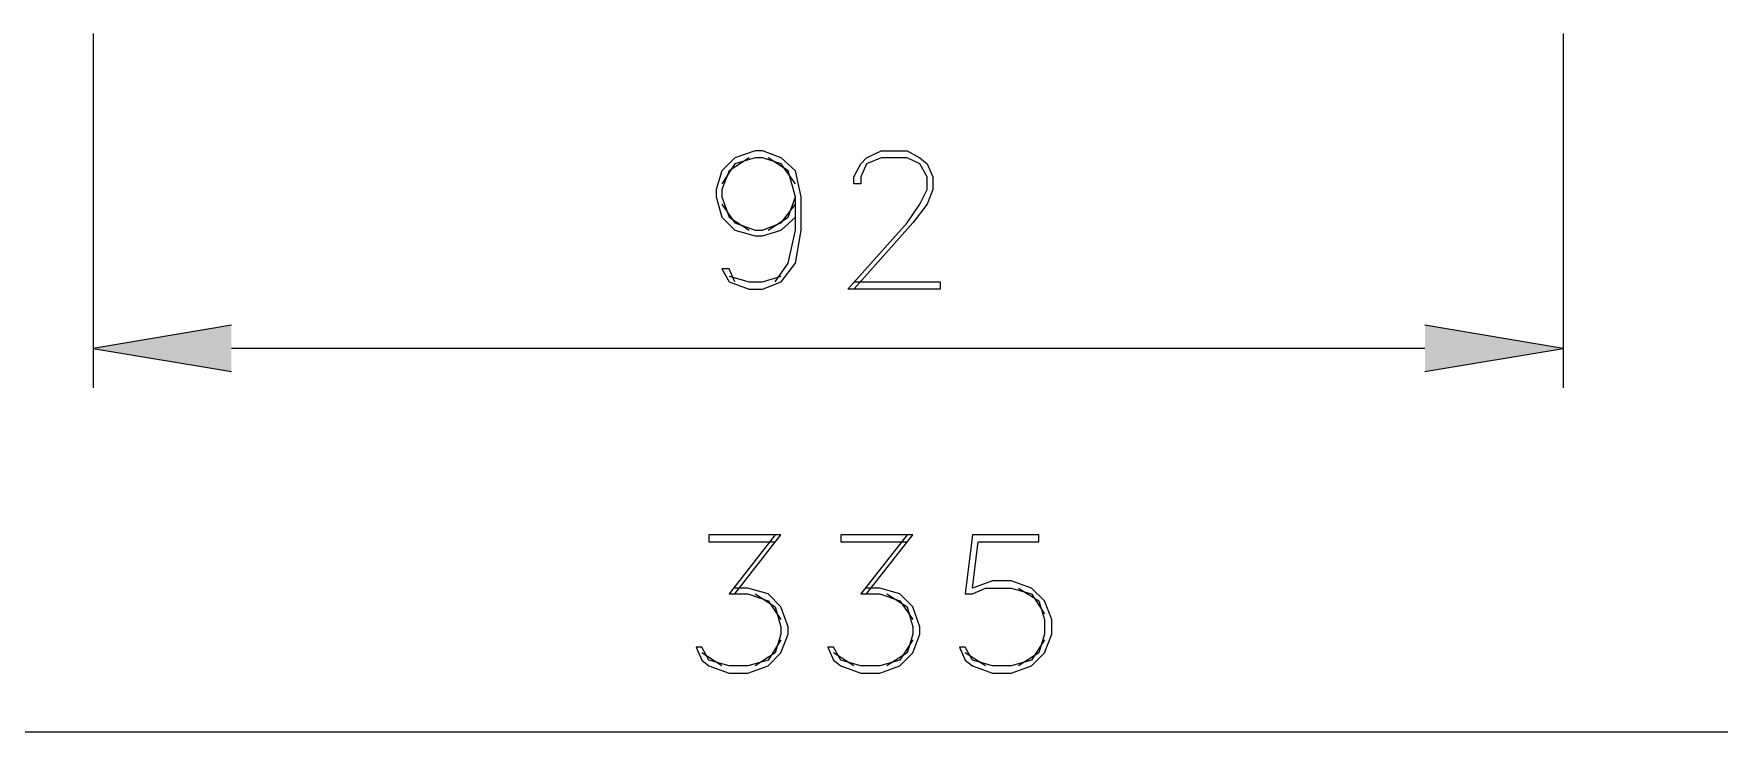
# Model space of a CAD drawing. Header units: inches. Extents: x 0.54 to 10.46, y 0.74 to 7.76.
# Drawn here: x 3.037 to 4.72, y 4.388 to 5.086 of the extents above; entities that cross this region are included whole.
import ezdxf

# ---------------------------------------------------------------- set-up
doc = ezdxf.new("R2010")
doc.units = ezdxf.units.IN
doc.header["$MEASUREMENT"] = 0

# ---------------------------------------------------------------- blocks, each defined once
blk = doc.blocks.new('block 119')
at = {"true_color": 0xffffff}
h = blk.add_hatch(color=7, dxfattribs=at)
h.dxf.hatch_style = 2
h.paths.add_polyline_path([(3.2348, 4.7945), (3.0968, 4.7715), (3.2348, 4.7485)])
h = blk.add_hatch(color=7, dxfattribs=at)
h.dxf.hatch_style = 2
h.paths.add_polyline_path([(4.426, 4.7485), (4.5641, 4.7715), (4.426, 4.7945)])
at = {"color": 7, "lineweight": 25, "true_color": 0xffffff}
for points in [[(3.0968, 5.0856), (3.0968, 4.7321)], [(4.5641, 5.0856), (4.5641, 4.7321)], [(3.7373, 4.8379), (3.7316, 4.8508), (3.7244, 4.8508), (3.7316, 4.8379), (3.7517, 4.8307), (3.7647, 4.8307), (3.7834, 4.8379), (3.7977, 4.8566), (3.8035, 4.8896), (3.8035, 4.9227), (3.7977, 4.9486), (3.7834, 4.9615), (3.7647, 4.9687), (3.7575, 4.9687), (3.7373, 4.9615), (3.7244, 4.9486), (3.7186, 4.9299), (3.7186, 4.9227), (3.7244, 4.9026), (3.7373, 4.8896), (3.7575, 4.8839), (3.7647, 4.8839), (3.7834, 4.8896), (3.7977, 4.9026)], [(3.8559, 4.8379), (3.9422, 4.8379), (3.9422, 4.8307), (3.8501, 4.8307), (3.9091, 4.8968), (3.922, 4.9155), (3.9292, 4.9299), (3.9292, 4.9428), (3.922, 4.9558), (3.9091, 4.9615), (3.8832, 4.9615), (3.8688, 4.9558), (3.8631, 4.9428), (3.8631, 4.9357), (3.8559, 4.9357), (3.8559, 4.9428), (3.8631, 4.9558), (3.8688, 4.9615), (3.8832, 4.9687), (3.9091, 4.9687), (3.922, 4.9615), (3.9292, 4.9558), (3.935, 4.9428), (3.935, 4.9299), (3.9292, 4.9155), (3.9148, 4.8968), (3.8559, 4.8307)], [(3.7977, 4.9357), (3.7834, 4.9558), (3.7647, 4.9615), (3.7575, 4.9615), (3.7373, 4.9558), (3.7244, 4.9357)], [(3.7517, 4.9615), (3.7316, 4.9486), (3.7244, 4.9299), (3.7244, 4.9227), (3.7316, 4.9026), (3.7517, 4.8896)], [(3.7776, 4.8379), (3.7905, 4.8566), (3.7977, 4.8896), (3.7977, 4.9227), (3.7905, 4.9486), (3.7704, 4.9615)], [(3.7244, 4.9155), (3.7373, 4.8968), (3.7575, 4.8896), (3.7647, 4.8896), (3.7834, 4.8968), (3.7977, 4.9155)], [(3.7704, 4.8896), (3.7905, 4.9026), (3.7977, 4.9227)], [(3.7316, 4.8436), (3.7517, 4.8379), (3.7647, 4.8379), (3.7834, 4.8436)], [(4.426, 4.7715), (3.2348, 4.7715)], [(3.7373, 4.5266), (3.7833, 4.5855), (3.7114, 4.5855), (3.7114, 4.5783), (3.7776, 4.5783)], [(3.7776, 4.5855), (3.7316, 4.5266), (3.7503, 4.5266), (3.7704, 4.5194), (3.7833, 4.5007)], [(3.8688, 4.5266), (3.9148, 4.5855), (3.8429, 4.5855), (3.8429, 4.5783), (3.9091, 4.5783)], [(3.9091, 4.5855), (3.863, 4.5266), (3.8818, 4.5266), (3.9019, 4.5194), (3.9148, 4.5007)], [(3.9615, 4.4733), (3.9672, 4.4604), (3.9744, 4.4546), (3.9945, 4.4474), (4.0132, 4.4474), (4.0334, 4.4546), (4.0463, 4.4676), (4.0535, 4.4863), (4.0535, 4.5007), (4.0463, 4.5194), (4.0334, 4.5323), (4.0132, 4.5395), (3.9945, 4.5395), (3.9744, 4.5323), (3.9801, 4.5783), (4.0405, 4.5783), (4.0405, 4.5855), (3.9744, 4.5855), (3.9672, 4.5266), (3.9744, 4.5266), (3.9874, 4.5323), (4.0132, 4.5323), (4.0334, 4.5266), (4.0463, 4.5064)], [(3.6985, 4.4733), (3.7043, 4.4604), (3.7114, 4.4546), (3.7316, 4.4474), (3.7503, 4.4474), (3.7704, 4.4546), (3.7833, 4.4676), (3.7905, 4.4863), (3.7905, 4.4935), (3.7833, 4.5136), (3.7704, 4.5266), (3.7503, 4.5323), (3.7373, 4.5323)], [(3.7574, 4.5266), (3.7776, 4.5136), (3.7833, 4.4935), (3.7833, 4.4863), (3.7776, 4.4676), (3.7574, 4.4546)], [(3.83, 4.4733), (3.8357, 4.4604), (3.8429, 4.4546), (3.863, 4.4474), (3.8818, 4.4474), (3.9019, 4.4546), (3.9148, 4.4676), (3.922, 4.4863), (3.922, 4.4935), (3.9148, 4.5136), (3.9019, 4.5266), (3.8818, 4.5323), (3.8688, 4.5323)], [(3.8889, 4.5266), (3.9091, 4.5136), (3.9148, 4.4935), (3.9148, 4.4863), (3.9091, 4.4676), (3.8889, 4.4546)], [(4.0204, 4.5323), (4.0405, 4.5194), (4.0463, 4.5007), (4.0463, 4.4863), (4.0405, 4.4676), (4.0204, 4.4546)], [(3.7833, 4.4805), (3.7704, 4.4604), (3.7503, 4.4546), (3.7316, 4.4546), (3.7114, 4.4604), (3.7043, 4.4733), (3.6985, 4.4733)], [(3.9148, 4.4805), (3.9019, 4.4604), (3.8818, 4.4546), (3.863, 4.4546), (3.8429, 4.4604), (3.8357, 4.4733), (3.83, 4.4733)], [(4.0463, 4.4805), (4.0334, 4.4604), (4.0132, 4.4546), (3.9945, 4.4546), (3.9744, 4.4604), (3.9672, 4.4733), (3.9615, 4.4733)], [(3.7244, 4.4546), (3.7043, 4.4676)], [(3.8559, 4.4546), (3.8357, 4.4676)], [(3.9874, 4.4546), (3.9672, 4.4676)], [(6.2641, 4.3883), (1.4879, 4.3883)]]:
    blk.add_lwpolyline(points, dxfattribs=at)
at = {"lineweight": 0}
for points in [[(3.2348, 4.7945), (3.0968, 4.7715), (3.2348, 4.7485)], [(4.426, 4.7485), (4.5641, 4.7715), (4.426, 4.7945)]]:
    blk.add_lwpolyline(points, dxfattribs=at)

msp = doc.modelspace()

# ---------------------------------------------------------------- block references
msp.add_blockref('block 119', (0, 0))

doc.saveas('drawing.dxf')
